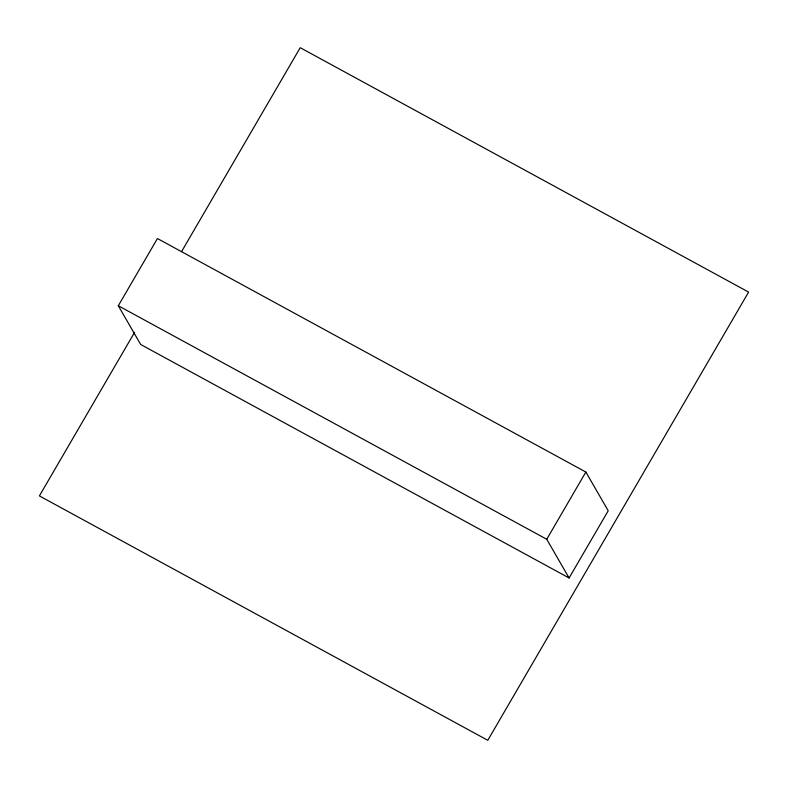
<?xml version="1.0" encoding="UTF-8"?>
<svg xmlns="http://www.w3.org/2000/svg" width="788" height="788" viewBox="0 0 788 788"><rect width="100%" height="100%" fill="white"/><g stroke="black" fill="none" stroke-linecap="round" stroke-linejoin="round"><path stroke-width="1.18" d="M118.308 305.754L157.433 238.528L585.858 472.042L608.218 510.762L569.094 577.988L140.658 344.474L118.308 305.754L546.744 539.268L569.094 577.988M134.581 332.349L39.4 495.908L487.782 740.306L748.6 292.092L300.218 47.694L181.555 251.628M546.744 539.268L585.858 472.042"/></g></svg>
